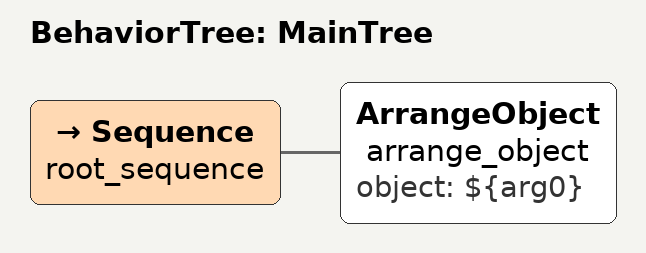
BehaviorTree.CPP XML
<root main_tree_to_execute = "MainTree" >
    <BehaviorTree ID="MainTree">
       <Sequence name="root_sequence">
           <ArrangeObject    name="arrange_object" object="${arg0}"/>
       </Sequence>
    </BehaviorTree>
</root>
